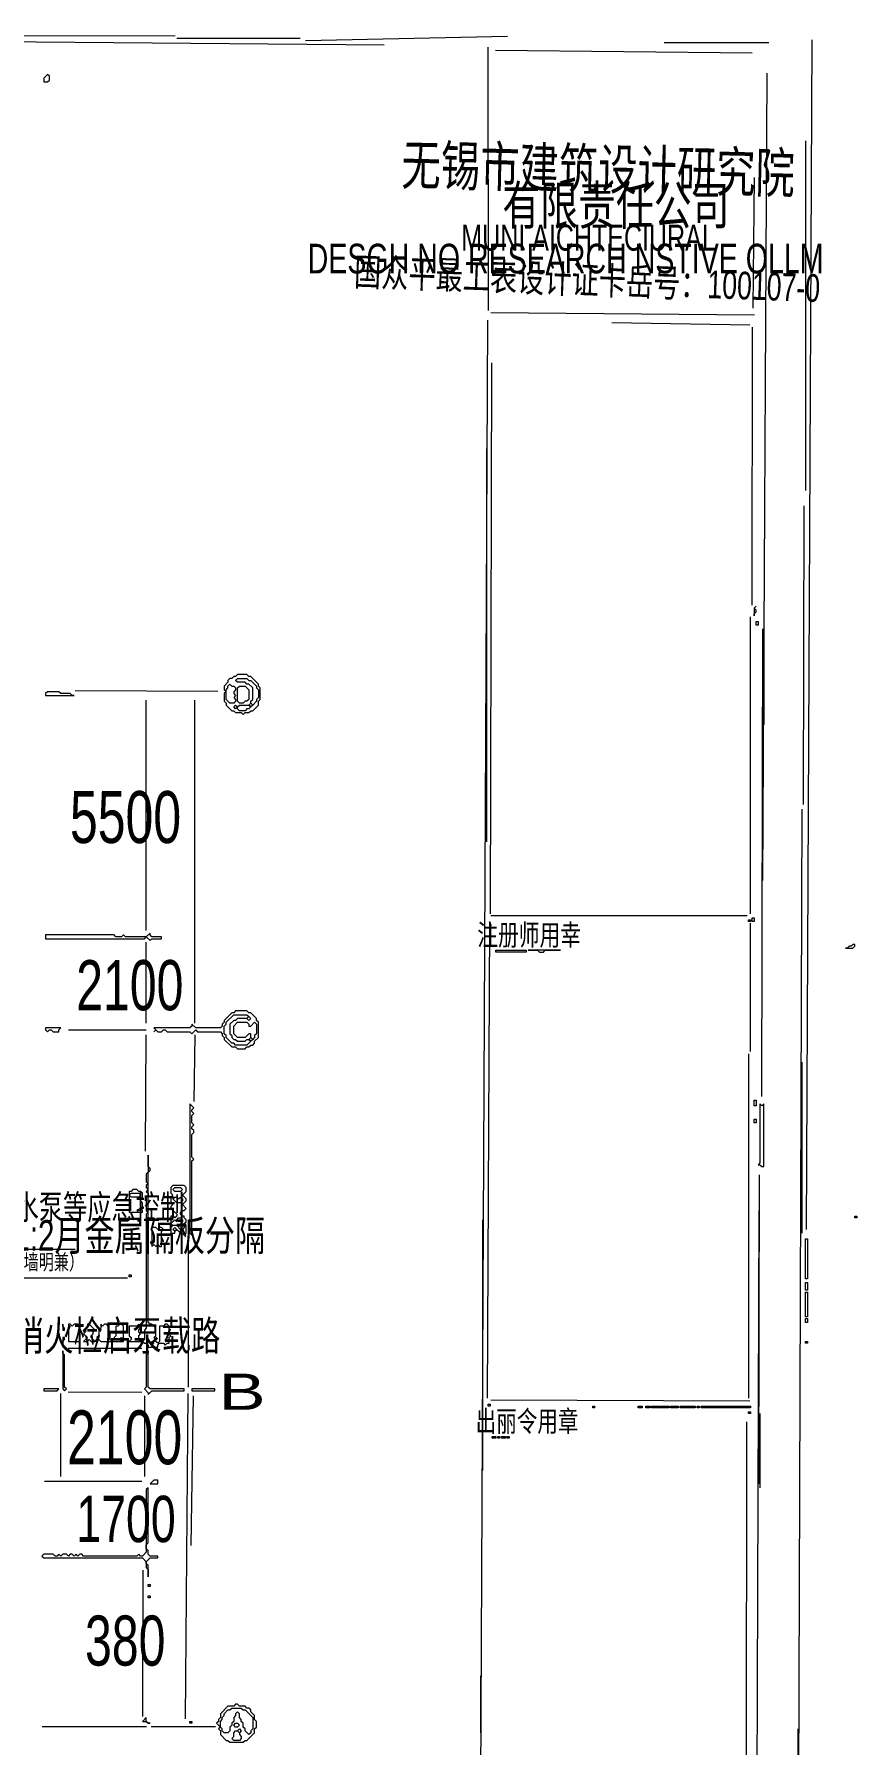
# Model space of a CAD drawing. Extents: x 10 to 1972, y 11 to 1392.
# Drawn here: x 1539 to 1972, y 473 to 1373 of the extents above; entities that cross this region are included whole.
import ezdxf

# ---------------------------------------------------------------- set-up
doc = ezdxf.new("R2010")
doc.units = 0
for name, color, linetype, lineweight in [('OCR_TEXT', 6, 'Continuous', 0), ('TRACE_CURVE', 6, 'Continuous', 0), ('TRACE_STRAIGHT', 5, 'Continuous', 0), ('TRACE_TEXT_SYMBOL', 6, 'Continuous', 0)]:
    doc.layers.add(name, color=color, linetype=linetype, lineweight=lineweight)
doc.styles.add('wqy-unicode', font='wqy-unicode.lff')

msp = doc.modelspace()

# ---------------------------------------------------------------- linework, layer by layer
at = {"layer": 'TRACE_CURVE', "color": 6}
for points in [[(1621, 810), (1621, 742), (1622, 741), (1622, 780), (1623, 781), (1622, 782), (1622, 794), (1623, 795), (1623, 796), (1622, 797), (1622, 798), (1623, 799), (1622, 800), (1622, 804), (1623, 805), (1622, 806), (1622, 807), (1623, 808)], [(1600, 684), (1601, 685), (1602, 684), (1601, 683)]]:
    msp.add_lwpolyline(points, close=True, dxfattribs=at)
for points in [[(1599, 783), (1599, 774), (1598, 773), (1598, 769), (1599, 768), (1598, 767), (1598, 766), (1599, 765), (1598, 764), (1599, 763), (1599, 762), (1598, 761), (1598, 754), (1599, 753), (1598, 752), (1598, 692), (1597, 691), (1597, 686), (1596, 685), (1595, 685), (1594, 686), (1594, 688), (1595, 689), (1594, 690), (1594, 691), (1595, 692), (1595, 693), (1594, 694), (1593, 693), (1589, 693), (1589, 688), (1590, 687), (1590, 686), (1589, 685), (1596, 685), (1597, 684), (1598, 684), (1599, 683), (1599, 682), (1604, 682), (1604, 683), (1605, 684), (1607, 684), (1608, 683), (1609, 684), (1610, 684), (1610, 687), (1611, 688), (1610, 689), (1610, 693), (1609, 694), (1608, 694), (1607, 693), (1605, 693), (1605, 685), (1604, 684), (1603, 685), (1603, 686), (1602, 687), (1603, 688), (1603, 692), (1601, 694), (1600, 694), (1599, 695)], [(1599, 695), (1599, 774), (1600, 775), (1600, 776), (1599, 777), (1599, 783)]]:
    msp.add_lwpolyline(points, dxfattribs=at)
at = {"layer": 'TRACE_STRAIGHT', "color": 5}
for p, q in [((1147.87, 1373.14), (1613.13, 1372.26)), ((1420.62, 1370.06), (1723.14, 1367.63)), ((1614, 1371), (1679, 1371)), ((1681.86, 1369.75), (1788.14, 1372.16)), ((1870.63, 1368.77), (1925.63, 1368.82)), ((1945.45, 743.88), (1948.46, 1370.13)), ((1777.84, 1366.38), (1777.91, 1227.62)), ((1781.87, 1364.65), (1916.87, 1363.37)), ((1922.56, 927.61), (1924.9, 1352.62)), ((1945, 1317), (1945, 1133)), ((1917.38, 1228.87), (1918.08, 1297.63)), ((1779.38, 1226.66), (1918.13, 1225.49)), ((1773.85, 397.62), (1777.71, 1222.63)), ((1843.12, 1221.32), (1915.62, 1220.09)), ((1916.9, 1072.62), (1917.11, 1218.88)), ((1779.2, 910.12), (1779.95, 1200.13)), ((1777, 1155), (1777, 948)), ((1943.89, 967.62), (1944.35, 1124.9)), ((1916.09, 910.12), (1916.1, 1066.38)), ((1921.93, 813.86), (1922.49, 1060.12)), ((1923, 1060), (1923, 1010)), ((1560.62, 1027.61), (1635.63, 1027.37)), ((1597.89, 901.38), (1597.89, 1022.62)), ((1623.6, 852.62), (1623.61, 1022.62)), ((1940.66, 208.87), (1943.24, 965.13)), ((1777.62, 655.12), (1778.88, 905.12)), ((1779.37, 909.18), (1914.38, 909.26)), ((1915.99, 837.62), (1916.13, 905.13)), ((1597.99, 852.62), (1597.99, 895.12)), ((1557, 849), (1598, 849)), ((1597.55, 785.11), (1598.01, 846.38)), ((1623.28, 811.36), (1623.69, 846.37)), ((1915.13, 655.13), (1915.17, 836.38)), ((1943, 832), (1943, 742)), ((1920.4, 610.12), (1920.72, 772.62)), ((1775, 749), (1775, 617)), ((1918.26, 97.63), (1920.61, 753.89)), ((1620, 740), (1620, 661)), ((1449.37, 733.41), (1560.63, 733.53)), ((1440.62, 718.45), (1588.13, 718.43)), ((1556.87, 681.47), (1595.62, 681.45)), ((1552.87, 657.62), (1552.87, 613.88)), ((1556.87, 658.43), (1595.63, 658.37)), ((1618.7, 486.38), (1619.96, 657.63)), ((1597.17, 613.87), (1597.21, 656.38)), ((1621.69, 577.61), (1622.93, 656.4)), ((1779.37, 654.23), (1915.62, 653.7)), ((1914, 401.37), (1914.06, 642.63)), ((1921, 647), (1921, 608)), ((1544.38, 611.47), (1595.63, 611.44)), ((1596.15, 487.62), (1596.28, 564.66)), ((1774, 509), (1774, 479)), ((1543.13, 482.31), (1598.13, 482.23)), ((1600.62, 482.26), (1634.38, 482.29)), ((1941, 481), (1941, 213))]:
    msp.add_line(p, q, dxfattribs=at)
at = {"layer": 'TRACE_TEXT_SYMBOL', "color": 6}
for points in [[(1546, 1352), (1544, 1350), (1544, 1348), (1546, 1348), (1547, 1349), (1547, 1351)], [(1919, 1072), (1918, 1071), (1918, 1067), (1918, 1068), (1919, 1069), (1919, 1070), (1918, 1071)], [(1919, 1064), (1920, 1064), (1920, 1062), (1919, 1062)], [(1646, 1036), (1645, 1035), (1644, 1035), (1643, 1034), (1642, 1034), (1641, 1033), (1641, 1032), (1639, 1030), (1639, 1028), (1640, 1027), (1639, 1026), (1639, 1022), (1640, 1021), (1640, 1020), (1643, 1017), (1644, 1017), (1645, 1016), (1648, 1016), (1649, 1015), (1650, 1016), (1652, 1016), (1653, 1017), (1654, 1017), (1657, 1020), (1657, 1022), (1658, 1023), (1658, 1029), (1657, 1030), (1657, 1031), (1653, 1035), (1652, 1035), (1651, 1036)], [(1546, 1027), (1545, 1026), (1545, 1025), (1560, 1025), (1559, 1025), (1558, 1026), (1553, 1026), (1552, 1027)], [(1641, 1030), (1642, 1031), (1643, 1030), (1644, 1030), (1645, 1029), (1645, 1028), (1644, 1027), (1644, 1026), (1645, 1025), (1644, 1024), (1645, 1023), (1645, 1022), (1644, 1021), (1642, 1021), (1640, 1023), (1640, 1028), (1641, 1029)], [(1645, 1033), (1646, 1034), (1651, 1034), (1652, 1033), (1653, 1033), (1656, 1030), (1656, 1029), (1657, 1028), (1657, 1024), (1656, 1023), (1656, 1022), (1654, 1020), (1653, 1021), (1653, 1022), (1654, 1023), (1654, 1029), (1652, 1031), (1651, 1031), (1650, 1032), (1646, 1032)], [(1646, 1029), (1647, 1030), (1650, 1030), (1652, 1028), (1652, 1023), (1651, 1022), (1650, 1022), (1649, 1021), (1647, 1021), (1646, 1022)], [(1644, 1019), (1645, 1020), (1646, 1019), (1645, 1018)], [(1646, 1019), (1647, 1020), (1652, 1020), (1653, 1019), (1652, 1018), (1651, 1018), (1650, 1017), (1647, 1017), (1646, 1018)], [(1652, 1020), (1653, 1021), (1654, 1020), (1653, 1019)], [(1915, 907), (1916, 907), (1916, 906), (1915, 906)], [(1917, 908), (1918, 908), (1918, 906), (1917, 906)], [(1600, 900), (1598, 898), (1587, 898), (1586, 899), (1585, 898), (1582, 898), (1581, 899), (1545, 899), (1545, 897), (1597, 897), (1598, 898), (1600, 896), (1601, 897), (1606, 897), (1606, 898), (1601, 898), (1600, 899)], [(1970, 894), (1969, 893), (1968, 893), (1967, 892), (1966, 892), (1970, 892), (1971, 893), (1971, 894)], [(1782, 891), (1798, 891), (1798, 890), (1782, 890)], [(1799, 891), (1804, 891), (1805, 890), (1807, 890), (1808, 891), (1816, 891)], [(1645, 859), (1644, 858), (1643, 858), (1639, 854), (1639, 853), (1638, 852), (1638, 851), (1637, 850), (1624, 850), (1622, 852), (1622, 851), (1621, 850), (1602, 850), (1603, 849), (1602, 848), (1603, 849), (1604, 848), (1606, 848), (1607, 849), (1608, 849), (1609, 848), (1621, 848), (1622, 847), (1624, 849), (1625, 848), (1637, 848), (1638, 847), (1638, 846), (1639, 845), (1639, 844), (1643, 840), (1645, 840), (1646, 839), (1650, 839), (1651, 840), (1652, 840), (1653, 841), (1654, 841), (1655, 842), (1655, 843), (1657, 845), (1657, 853), (1656, 854), (1656, 855), (1653, 858), (1652, 858), (1651, 859)], [(1644, 857), (1651, 857), (1652, 856), (1651, 855), (1646, 855), (1645, 854), (1644, 854), (1642, 852), (1642, 847), (1643, 846), (1643, 845), (1644, 844), (1645, 844), (1646, 843), (1650, 843), (1651, 844), (1652, 844), (1653, 843), (1651, 841), (1645, 841), (1644, 842), (1643, 842), (1640, 845), (1640, 846), (1639, 847), (1639, 851), (1640, 852), (1640, 853)], [(1651, 855), (1652, 856), (1653, 855), (1652, 854)], [(1545, 850), (1545, 849), (1546, 848), (1547, 849), (1548, 849), (1549, 848), (1552, 848), (1552, 849), (1553, 850)], [(1646, 853), (1651, 853), (1652, 852), (1652, 851), (1653, 851), (1655, 853), (1656, 852), (1656, 847), (1655, 846), (1655, 845), (1654, 844), (1653, 845), (1653, 847), (1652, 847), (1650, 845), (1646, 845), (1644, 847), (1644, 851)], [(1652, 844), (1653, 845), (1654, 844), (1653, 843)], [(1918, 812), (1919, 812), (1919, 809), (1918, 809)], [(1918, 802), (1919, 802), (1919, 800), (1918, 800)], [(1921, 810), (1921, 779), (1920, 778), (1921, 778), (1922, 777), (1923, 777), (1923, 810), (1922, 809)], [(1612, 767), (1611, 766), (1611, 763), (1612, 762), (1611, 761), (1611, 758), (1612, 757), (1611, 756), (1611, 755), (1614, 752), (1614, 751), (1613, 750), (1612, 751), (1611, 751), (1611, 747), (1612, 746), (1611, 745), (1611, 742), (1613, 742), (1613, 743), (1614, 744), (1616, 742), (1617, 742), (1618, 741), (1619, 742), (1619, 746), (1618, 747), (1619, 748), (1619, 749), (1618, 750), (1618, 751), (1617, 751), (1616, 752), (1616, 753), (1617, 754), (1618, 754), (1619, 755), (1617, 757), (1619, 759), (1619, 760), (1617, 762), (1619, 764), (1619, 766), (1618, 767)], [(1612, 765), (1613, 766), (1616, 766), (1617, 765), (1616, 764), (1613, 764)], [(1591, 765), (1590, 764), (1589, 764), (1589, 753), (1596, 753), (1596, 754), (1595, 755), (1596, 756), (1596, 758), (1595, 759), (1595, 760), (1596, 761), (1596, 763), (1595, 764), (1594, 764), (1593, 765)], [(1589, 762), (1590, 763), (1594, 763), (1595, 762), (1594, 761), (1590, 761)], [(1612, 760), (1613, 761), (1614, 761), (1615, 760), (1616, 761), (1617, 760), (1617, 759), (1616, 758), (1614, 758)], [(1614, 749), (1615, 750), (1616, 750), (1617, 749), (1617, 748), (1616, 747), (1617, 747), (1618, 746), (1618, 745), (1617, 744), (1616, 744), (1614, 746), (1612, 746), (1611, 747), (1613, 749), (1614, 748)], [(1971, 751), (1972, 751), (1972, 750), (1971, 750)], [(1601, 745), (1601, 735), (1602, 736), (1603, 735), (1604, 736), (1605, 735), (1606, 735), (1606, 743), (1607, 744), (1606, 745), (1605, 745), (1604, 744), (1603, 745)], [(1612, 744), (1613, 745), (1614, 744), (1613, 743)], [(1945, 739), (1946, 739), (1946, 718), (1945, 718)], [(1589, 720), (1590, 720), (1590, 719), (1589, 719)], [(1945, 716), (1946, 716), (1946, 712), (1945, 712)], [(1945, 711), (1946, 711), (1946, 698), (1945, 698)], [(1554, 694), (1554, 691), (1555, 691), (1555, 692), (1554, 693)], [(1557, 694), (1557, 685), (1563, 685), (1563, 693), (1562, 694), (1560, 694), (1559, 693), (1558, 694)], [(1567, 694), (1567, 693), (1566, 692), (1566, 690), (1565, 689), (1567, 687), (1565, 685), (1567, 685), (1568, 686), (1569, 685), (1571, 685), (1572, 686), (1573, 686), (1574, 685), (1586, 685), (1586, 693), (1585, 694), (1584, 694), (1583, 693), (1582, 693), (1582, 688), (1581, 687), (1581, 686), (1580, 685), (1579, 686), (1579, 690), (1578, 691), (1578, 693), (1577, 694), (1576, 694), (1575, 693), (1574, 694), (1574, 692), (1573, 691), (1573, 688), (1572, 687), (1572, 686), (1571, 685), (1569, 687), (1569, 688), (1570, 689), (1570, 690), (1571, 691), (1568, 694)], [(1945, 697), (1946, 697), (1946, 695), (1945, 695)], [(1554, 687), (1554, 682), (1554, 685), (1555, 686), (1555, 687)], [(1584, 686), (1585, 687), (1586, 686), (1585, 685)], [(1945, 685), (1946, 685), (1946, 684), (1945, 684)], [(1554, 680), (1554, 660), (1555, 659), (1556, 660), (1555, 661), (1555, 678), (1554, 679)], [(1599, 680), (1599, 679), (1598, 678), (1598, 661), (1597, 660), (1599, 658), (1599, 657), (1601, 659), (1618, 659), (1618, 660), (1600, 660), (1599, 661)], [(1544, 660), (1544, 659), (1551, 659), (1552, 660)], [(1622, 660), (1622, 659), (1634, 659), (1634, 660)], [(1778, 652), (1779, 652), (1779, 651), (1778, 651)], [(1833, 651), (1834, 651), (1834, 650), (1833, 650)], [(1857, 651), (1859, 651), (1859, 650), (1857, 650)], [(1861, 651), (1863, 651), (1863, 650), (1861, 650)], [(1864, 651), (1873, 651), (1873, 650), (1864, 650)], [(1874, 651), (1878, 651), (1878, 650), (1874, 650)], [(1879, 651), (1887, 651), (1887, 650), (1879, 650)], [(1888, 651), (1889, 651), (1889, 650), (1888, 650)], [(1890, 651), (1916, 651), (1916, 650), (1890, 650)], [(1915, 648), (1916, 648), (1916, 647), (1915, 647)], [(1780, 635), (1782, 635), (1782, 634), (1780, 634)], [(1783, 635), (1784, 635), (1784, 634), (1783, 634)], [(1785, 635), (1787, 635), (1787, 634), (1785, 634)], [(1788, 635), (1789, 635), (1789, 634), (1788, 634)], [(1599, 608), (1598, 607), (1598, 574), (1596, 572), (1595, 572), (1594, 573), (1593, 572), (1565, 572), (1564, 573), (1563, 573), (1562, 572), (1561, 573), (1560, 572), (1559, 573), (1558, 573), (1557, 572), (1556, 573), (1554, 573), (1553, 572), (1552, 573), (1551, 572), (1550, 572), (1549, 573), (1544, 573), (1543, 572), (1544, 571), (1596, 571), (1598, 569), (1598, 566), (1599, 565), (1599, 561), (1599, 567), (1598, 568), (1598, 569), (1600, 571), (1604, 571), (1604, 572), (1600, 572), (1599, 573), (1599, 575), (1598, 576), (1598, 578), (1599, 579)], [(1602, 612), (1600, 610), (1604, 610), (1604, 612)], [(1599, 557), (1600, 557), (1600, 556), (1599, 556)], [(1599, 551), (1600, 551), (1600, 550), (1599, 550)], [(1598, 487), (1596, 485), (1598, 485), (1599, 484), (1600, 484), (1599, 484), (1598, 485)], [(1645, 494), (1644, 493), (1641, 493), (1637, 489), (1637, 487), (1636, 486), (1636, 485), (1635, 484), (1637, 482), (1636, 481), (1637, 480), (1637, 478), (1640, 475), (1641, 475), (1642, 474), (1649, 474), (1650, 475), (1651, 475), (1655, 479), (1655, 481), (1656, 482), (1656, 485), (1655, 486), (1655, 488), (1653, 490), (1653, 491), (1652, 492), (1651, 492), (1650, 493), (1647, 493), (1646, 494)], [(1642, 491), (1643, 492), (1648, 492), (1649, 491), (1650, 491), (1654, 487), (1654, 481), (1653, 480), (1653, 479), (1652, 478), (1650, 480), (1650, 481), (1649, 482), (1649, 484), (1648, 485), (1648, 486), (1647, 487), (1647, 489), (1646, 490), (1645, 489), (1645, 488), (1644, 487), (1644, 485), (1643, 484), (1643, 483), (1642, 482), (1642, 480), (1641, 479), (1639, 479), (1638, 480), (1638, 481), (1637, 482), (1637, 485), (1638, 486), (1638, 487), (1639, 488), (1639, 489), (1641, 491)], [(1621, 485), (1622, 485), (1622, 484), (1621, 484)], [(1644, 479), (1645, 480), (1646, 480), (1647, 479), (1647, 478), (1648, 477), (1648, 476), (1647, 475), (1644, 475), (1643, 476), (1644, 477)], [(1644, 483), (1645, 484), (1646, 484), (1647, 483), (1646, 482), (1645, 482)], [(1646, 480), (1647, 481), (1648, 480), (1647, 479)]]:
    msp.add_lwpolyline(points, close=True, dxfattribs=at)

# ---------------------------------------------------------------- texts
at = {"layer": 'OCR_TEXT', "color": 6, "style": 'wqy-unicode', "width": 0.72}
for s, height, rotation, p in [('无锡市建筑设计研究院', 21.083, -1.25905, (1732.15, 1293.96)), ('国众平最工表设计证卡岳号：100107-0', 14.5773, -2.05355, (1707.16, 1240.9))]:
    msp.add_text(s, height=height, rotation=rotation, dxfattribs=at).set_placement(p)
at = {"layer": 'OCR_TEXT', "color": 6, "style": 'wqy-unicode'}
for s, height, width, p in [('有限责任公司', 20.295, 0.72, (1785.41, 1272.89)), ('MUNI AICHTECIURAL', 13.6808, 0.72, (1763.83, 1259.18)), ('DESGH NO RESEARCH NSTIVE OLLM', 15.6182, 0.72, (1682.94, 1247.21)), ('5500', 27.332, 0.72, (1557.8, 947.36)), ('注册师用幸', 11.121, 0.72, (1772.23, 893.46)), ('2100', 26.356, 0.72, (1561.09, 859.35)), ('100×100防火线槽，风机水泵等应急控制', 12.9992, 0.72, (1390.2, 749.2)), ('400x100防火线榷，内部按1:2月金属隔板分隔', 16.1263, 0.72, (1341.78, 732.72)), ('详见系能凰竖井内沿墙明兼）', 8.1081, 0.72, (1461.74, 722.77)), ('NH-BV-4x2.5-G20.WC消火检启泵载路', 15.748, 0.72, (1376.22, 680.15)), ('B', 19.08, 1.459283, (1636, 649)), ('2100', 28.308, 0.72, (1556.3, 620.38)), ('出丽令用章', 11.024, 0.72, (1771.38, 637.51)), ('1700', 24.403, 0.72, (1561.21, 579.33)), ('380', 26.356, 0.72, (1565.74, 514.35))]:
    msp.add_text(s, height=height, dxfattribs=dict(at, width=width)).set_placement(p)

doc.saveas('drawing.dxf')
